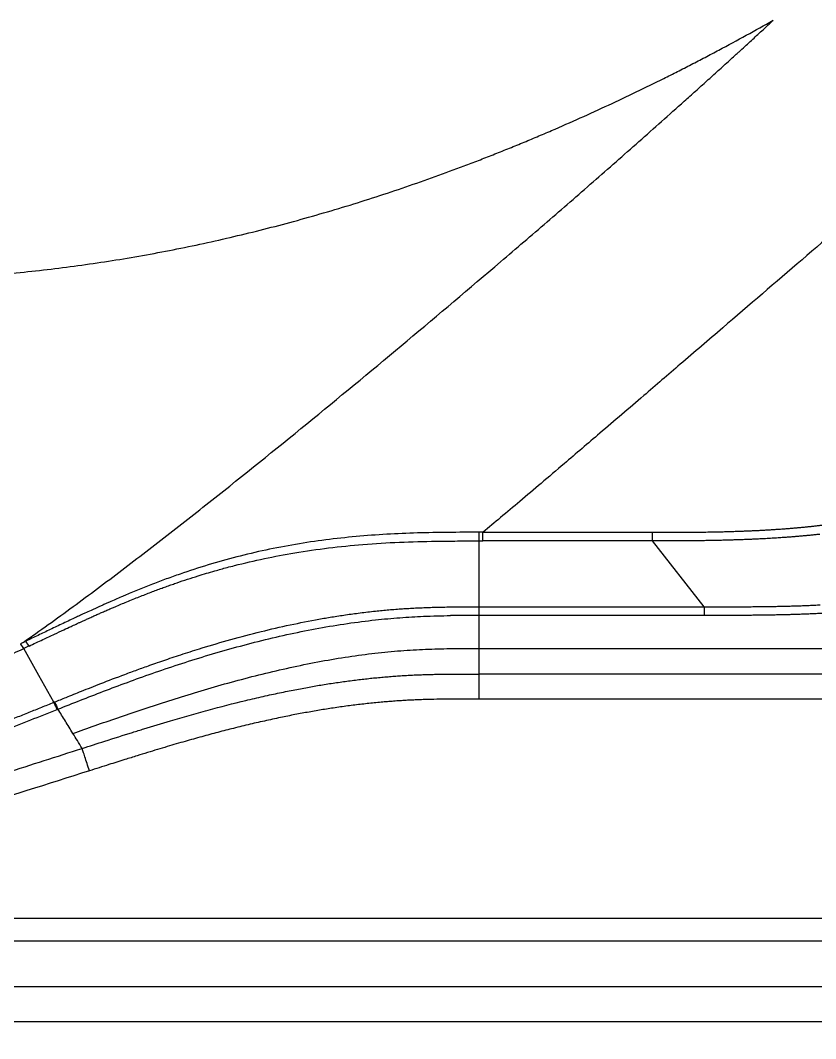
# Model space of a CAD drawing. Extents: x -50 to 28, y -10 to 124.
# Drawn here: x -27.75 to -22.57, y 7.35 to 13.97 of the extents above; entities that cross this region are included whole.
import ezdxf

# ---------------------------------------------------------------- set-up
doc = ezdxf.new("R2010")
doc.units = 0
doc.header["$MEASUREMENT"] = 0
doc.layers.add('GEOMETRY', color=2, linetype='Continuous', lineweight=25)

# ---------------------------------------------------------------- blocks, each defined once
blk = doc.blocks.new('2026 EXCURSION-ENTICE')
at = {"layer": 'GEOMETRY'}
for p, q in [((-13.2551, -68.2896), (-13.2813, -68.2896)), ((-13.2551, -68.2896), (-12.1534, -68.2896)), ((-13.2813, -68.7739), (-13.2813, -68.346)), ((-13.2813, -68.346), (-13.2562, -68.346)), ((-12.1534, -68.346), (-13.2562, -68.346)), ((-11.8174, -68.7739), (-12.1534, -68.346)), ((-13.2813, -68.7739), (-11.8174, -68.7739)), ((-13.2813, -69.0445), (-13.2813, -68.8303)), ((-11.8174, -68.8303), (-13.2813, -68.8303)), ((-16.2466, -69.0055), (-16.2643, -69.0139)), ((-16.2296, -68.9976), (-16.2466, -69.0055)), ((-13.2813, -69.0445), (0, -69.0445)), ((0, -69.2112), (-13.2813, -69.2111)), ((-16.0461, -69.3947), (-16.0415, -69.3928)), ((-13.3529, -69.3743), (-13.4321, -69.3743)), ((0, -69.3742), (-13.2813, -69.3742)), ((-16.0198, -69.4394), (-16.0244, -69.4412)), ((-17.0461, -70.7973), (-6.9524, -70.7973)), ((-6.9524, -70.9467), (-17.0461, -70.9467)), ((-7.2149, -71.2435), (-16.7836, -71.2435)), ((-7.2149, -71.4718), (-16.7836, -71.4718))]:
    blk.add_line(p, q, dxfattribs=at)
at = {"layer": 'GEOMETRY', "flags": 128}
blk.add_lwpolyline([(-16.0461, -69.3947), (-16.1443, -69.2199), (-16.2425, -69.0452)], dxfattribs=at)
at = {"layer": 'GEOMETRY'}
for points, knots in [([(-24.0621, -64.2193), (-23.9297, -64.319), (-23.7965, -64.4151), (-23.5302, -64.5997), (-23.3971, -64.6882), (-23.1322, -64.8575), (-23.0003, -64.9383), (-22.7377, -65.0931), (-22.6068, -65.1671), (-22.3455, -65.3092), (-22.2151, -65.3772), (-21.9548, -65.5075), (-21.8249, -65.5698), (-21.5647, -65.6893), (-21.4344, -65.7465), (-21.2372, -65.8291), (-21.1711, -65.856), (-21.038, -65.909), (-20.971, -65.935), (-20.7685, -66.0113), (-20.6321, -66.06), (-20.4264, -66.1289), (-20.3576, -66.1513), (-20.2197, -66.1946), (-20.1506, -66.2155), (-20.0116, -66.2562), (-19.9418, -66.2758), (-19.8007, -66.314), (-19.7295, -66.3325), (-19.5869, -66.368), (-19.5154, -66.385), (-19.3726, -66.4174), (-19.3013, -66.4328), (-19.1592, -66.4619), (-19.0884, -66.4755), (-18.9469, -66.5013), (-18.8761, -66.5135), (-18.7697, -66.5305), (-18.7343, -66.536), (-18.6631, -66.5467), (-18.6273, -66.5518), (-18.5555, -66.5617), (-18.5195, -66.5665), (-18.4478, -66.5756), (-18.412, -66.58), (-18.3052, -66.5924), (-18.2344, -66.5998), (-18.0942, -66.613), (-18.0248, -66.6188), (-17.8155, -66.634), (-17.6742, -66.6411), (-17.4658, -66.6472), (-17.397, -66.6485), (-17.2606, -66.6496), (-17.1929, -66.6495), (-17.0571, -66.6478), (-16.9888, -66.6462), (-16.8523, -66.6416), (-16.7844, -66.6387), (-16.6494, -66.6314), (-16.5826, -66.6271), (-16.4493, -66.6172), (-16.3828, -66.6116), (-16.2489, -66.599), (-16.1816, -66.5919), (-16.0476, -66.5766), (-15.9809, -66.5683), (-15.8481, -66.5505), (-15.7822, -66.541), (-15.6509, -66.5209), (-15.5855, -66.5102), (-15.4535, -66.4873), (-15.3869, -66.4752), (-15.2538, -66.4496), (-15.1877, -66.4362), (-15.0557, -66.4083), (-14.9899, -66.3937), (-14.8591, -66.3635), (-14.7943, -66.348), (-14.6648, -66.3156), (-14.6003, -66.2989), (-14.4711, -66.2643), (-14.4062, -66.2463), (-14.2757, -66.2089), (-14.2103, -66.1895), (-14.0797, -66.1497), (-14.0146, -66.1292), (-13.8853, -66.0874), (-13.821, -66.066), (-13.6935, -66.0224), (-13.6301, -66.0001), (-13.504, -65.9548), (-13.4414, -65.9317), (-13.3475, -65.8963), (-13.3162, -65.8843), (-13.2533, -65.86), (-13.2216, -65.8476), (-13.1579, -65.8225), (-13.126, -65.8097), (-13.0627, -65.7842), (-13.0312, -65.7713), (-12.9677, -65.7451), (-12.936, -65.7319), (-12.8729, -65.7052), (-12.8414, -65.6918), (-12.6842, -65.6242), (-12.5605, -65.5687), (-12.3785, -65.4841), (-12.3184, -65.4557), (-12.1989, -65.3981), (-12.1396, -65.3691), (-12.0504, -65.3246), (-12.0206, -65.3096), (-11.9611, -65.2795), (-11.9313, -65.2643), (-11.8718, -65.2337), (-11.8419, -65.2182), (-11.782, -65.1868), (-11.7519, -65.1709), (-11.662, -65.1232), (-11.6025, -65.091), (-11.4845, -65.0264), (-11.4261, -64.9939), (-11.3685, -64.9614)], [0, 0, 0, 0, 0.03125, 0.03125, 0.0625, 0.0625, 0.09375, 0.09375, 0.125, 0.125, 0.15625, 0.15625, 0.1875, 0.1875, 0.21875, 0.21875, 0.234375, 0.234375, 0.25, 0.25, 0.28125, 0.28125, 0.296875, 0.296875, 0.3125, 0.3125, 0.328125, 0.328125, 0.34375, 0.34375, 0.359375, 0.359375, 0.375, 0.375, 0.390625, 0.390625, 0.40625, 0.40625, 0.414062, 0.414062, 0.421875, 0.421875, 0.429687, 0.429687, 0.4375, 0.4375, 0.453125, 0.453125, 0.46875, 0.46875, 0.5, 0.5, 0.515625, 0.515625, 0.53125, 0.53125, 0.546875, 0.546875, 0.5625, 0.5625, 0.578125, 0.578125, 0.59375, 0.59375, 0.609375, 0.609375, 0.625, 0.625, 0.640625, 0.640625, 0.65625, 0.65625, 0.671875, 0.671875, 0.6875, 0.6875, 0.703125, 0.703125, 0.71875, 0.71875, 0.734375, 0.734375, 0.75, 0.75, 0.765625, 0.765625, 0.78125, 0.78125, 0.796875, 0.796875, 0.8125, 0.8125, 0.828125, 0.828125, 0.835937, 0.835937, 0.84375, 0.84375, 0.851562, 0.851562, 0.859375, 0.859375, 0.867187, 0.867187, 0.875, 0.875, 0.90625, 0.90625, 0.921875, 0.921875, 0.9375, 0.9375, 0.945312, 0.945312, 0.953125, 0.953125, 0.960937, 0.960937, 0.96875, 0.96875, 0.984375, 0.984375, 1, 1, 1, 1]), ([(-9.1649, -64.7668), (-9.2515, -64.843), (-9.4192, -64.9907), (-9.7533, -65.2834), (-10.1686, -65.6447), (-10.673, -66.0806), (-11.1829, -66.5194), (-11.6169, -66.8921), (-11.9602, -67.1867), (-12.2263, -67.415), (-12.4779, -67.6303), (-12.7004, -67.8204), (-12.8739, -67.9681), (-13.0118, -68.085), (-13.1373, -68.1909), (-13.2173, -68.2579), (-13.2551, -68.2896)], [0, 0, 0, 0, 0.064797, 0.125466, 0.248771, 0.37214, 0.496539, 0.622439, 0.689696, 0.747518, 0.816866, 0.873241, 0.909551, 0.942781, 0.972931, 1, 1, 1, 1]), ([(-16.2466, -69.0055), (-16.1364, -68.9286), (-16.0286, -68.8511), (-15.8151, -68.6946), (-15.7095, -68.6156), (-15.4996, -68.4563), (-15.3953, -68.376), (-15.1874, -68.2141), (-15.0838, -68.1326), (-14.7736, -67.8864), (-14.5678, -67.7202), (-14.1575, -67.3847), (-13.953, -67.2154), (-13.5457, -66.8747), (-13.3429, -66.7033), (-13.0402, -66.4448), (-12.9396, -66.3584), (-12.7391, -66.1852), (-12.6391, -66.0984), (-12.4399, -65.9245), (-12.3407, -65.8373), (-12.1924, -65.7062), (-12.1431, -65.6625), (-12.0447, -65.575), (-11.9958, -65.5313), (-11.9222, -65.4654), (-11.8977, -65.4434), (-11.861, -65.4103), (-11.8488, -65.3994), (-11.8244, -65.3775), (-11.8123, -65.3665), (-11.7755, -65.3334), (-11.7506, -65.3109), (-11.7137, -65.2775), (-11.7014, -65.2664), (-11.6771, -65.2444), (-11.6651, -65.2336), (-11.6412, -65.2119), (-11.6294, -65.2012), (-11.6114, -65.1848), (-11.6054, -65.1793), (-11.5931, -65.1682), (-11.587, -65.1626), (-11.5685, -65.1457), (-11.5563, -65.1346), (-11.5328, -65.1131), (-11.5213, -65.1026), (-11.4988, -65.0819), (-11.4876, -65.0717), (-11.465, -65.0508), (-11.4534, -65.0402), (-11.4295, -65.0182), (-11.4172, -65.0069), (-11.3987, -64.9898), (-11.3925, -64.9841), (-11.3803, -64.9729), (-11.3743, -64.9674), (-11.3683, -64.9619)], [0, 0, 0, 0, 0.0625, 0.0625, 0.125, 0.125, 0.1875, 0.1875, 0.25, 0.25, 0.375, 0.375, 0.5, 0.5, 0.625, 0.625, 0.6875, 0.6875, 0.75, 0.75, 0.8125, 0.8125, 0.84375, 0.84375, 0.875, 0.875, 0.890625, 0.890625, 0.898437, 0.898437, 0.90625, 0.90625, 0.921875, 0.921875, 0.929687, 0.929687, 0.9375, 0.9375, 0.945312, 0.945312, 0.949219, 0.949219, 0.953125, 0.953125, 0.960937, 0.960937, 0.96875, 0.96875, 0.976562, 0.976562, 0.984375, 0.984375, 0.992187, 0.992187, 0.996094, 0.996094, 1, 1, 1, 1]), ([(-11.0926, -68.2478), (-11.0846, -68.2469), (-11.0685, -68.2451), (-11.0445, -68.2422), (-11.0207, -68.2393), (-10.997, -68.2363), (-10.9735, -68.2332), (-10.9501, -68.23), (-10.9346, -68.2277), (-10.9269, -68.2266)], [0, 0, 0, 0, 0.143002, 0.285912, 0.428755, 0.57156, 0.714351, 0.857156, 1, 1, 1, 1]), ([(-13.2813, -68.2896), (-13.3479, -68.2896), (-13.4151, -68.2898), (-13.5488, -68.2911), (-13.6155, -68.2922), (-13.6822, -68.2942)], [0, 0, 0, 0, 0.5, 0.5, 1, 1, 1, 1]), ([(-12.1534, -68.2896), (-12.1268, -68.2896), (-12.0795, -68.2896), (-12.0321, -68.2895), (-12.0112, -68.2894)], [0, 0, 0, 0, 0.559459, 1, 1, 1, 1]), ([(-12.0112, -68.2894), (-11.9927, -68.2894), (-11.9571, -68.2892), (-11.9215, -68.289), (-11.9043, -68.2889)], [0, 0, 0, 0, 0.518602, 1, 1, 1, 1]), ([(-11.9043, -68.2889), (-11.8855, -68.2887), (-11.8487, -68.2884), (-11.812, -68.2878), (-11.7941, -68.2876)], [0, 0, 0, 0, 0.51225, 1, 1, 1, 1]), ([(-11.7941, -68.2876), (-11.7817, -68.2874), (-11.7571, -68.2869), (-11.7206, -68.2862), (-11.6848, -68.2854), (-11.6498, -68.2844), (-11.6268, -68.2837), (-11.6154, -68.2833)], [0, 0, 0, 0, 0.208265, 0.412374, 0.61235, 0.808217, 1, 1, 1, 1]), ([(-11.6154, -68.2833), (-11.6052, -68.283), (-11.585, -68.2823), (-11.5549, -68.2812), (-11.5252, -68.28), (-11.4958, -68.2787), (-11.4668, -68.2773), (-11.4477, -68.2763), (-11.4381, -68.2758)], [0, 0, 0, 0, 0.171337, 0.340776, 0.508339, 0.674049, 0.837928, 1, 1, 1, 1]), ([(-11.4381, -68.2758), (-11.4282, -68.2752), (-11.4083, -68.2741), (-11.3787, -68.2723), (-11.3494, -68.2704), (-11.3205, -68.2684), (-11.2918, -68.2663), (-11.2728, -68.2648), (-11.2634, -68.2641)], [0, 0, 0, 0, 0.169775, 0.338265, 0.505501, 0.671514, 0.836336, 1, 1, 1, 1]), ([(-11.2634, -68.2641), (-11.255, -68.2634), (-11.2384, -68.262), (-11.2137, -68.2599), (-11.1891, -68.2577), (-11.1647, -68.2553), (-11.1405, -68.2529), (-11.1164, -68.2504), (-11.1005, -68.2487), (-11.0926, -68.2478)], [0, 0, 0, 0, 0.144443, 0.288317, 0.431646, 0.574455, 0.716766, 0.858607, 1, 1, 1, 1]), ([(-11.0655, -68.303), (-11.0742, -68.3039), (-11.0913, -68.3057), (-11.117, -68.3083), (-11.1424, -68.3107), (-11.1674, -68.313), (-11.1921, -68.3152), (-11.2164, -68.3173), (-11.2325, -68.3186), (-11.2405, -68.3192)], [0, 0, 0, 0, 0.150225, 0.297985, 0.443286, 0.586133, 0.726532, 0.864487, 1, 1, 1, 1]), ([(-14.081, -68.3174), (-14.2132, -68.3294), (-14.3446, -68.3461), (-14.604, -68.3901), (-14.7321, -68.4174), (-14.8576, -68.4498)], [0, 0, 0, 0, 0.5, 0.5, 1, 1, 1, 1]), ([(-14.0363, -68.3688), (-13.9575, -68.3624), (-13.8783, -68.3577), (-13.7196, -68.3508), (-13.64, -68.3487), (-13.5604, -68.3475)], [0, 0, 0, 0, 0.5, 0.5, 1, 1, 1, 1]), ([(-13.5604, -68.3475), (-13.5139, -68.3468), (-13.4674, -68.3464), (-13.3742, -68.346), (-13.3276, -68.346), (-13.2813, -68.346)], [0, 0, 0, 0, 0.5, 0.5, 1, 1, 1, 1]), ([(-11.7896, -68.3437), (-11.801, -68.3439), (-11.8273, -68.3443), (-11.8718, -68.3448), (-11.9265, -68.3453), (-11.9985, -68.3458), (-12.0753, -68.346), (-12.1303, -68.346), (-12.1534, -68.346)], [0, 0, 0, 0, 0.094144, 0.216544, 0.367148, 0.545897, 0.810115, 1, 1, 1, 1]), ([(-11.4322, -68.3318), (-11.4426, -68.3323), (-11.4634, -68.3334), (-11.4945, -68.3349), (-11.5254, -68.3362), (-11.5559, -68.3374), (-11.5862, -68.3385), (-11.6161, -68.3395), (-11.6458, -68.3404), (-11.6752, -68.3412), (-11.7042, -68.342), (-11.733, -68.3426), (-11.7614, -68.3432), (-11.7803, -68.3435), (-11.7896, -68.3437)], [0, 0, 0, 0, 0.0883607, 0.1758102, 0.2623481, 0.3479735, 0.4326857, 0.5164833, 0.5993653, 0.6813304, 0.7623774, 0.8425053, 0.921713, 1, 1, 1, 1]), ([(-11.2405, -68.3192), (-11.2501, -68.32), (-11.2702, -68.3215), (-11.3023, -68.3239), (-11.3379, -68.3263), (-11.3769, -68.3287), (-11.4042, -68.3303), (-11.4184, -68.3311)], [0, 0, 0, 0, 0.162131, 0.343206, 0.543217, 0.762152, 1, 1, 1, 1]), ([(-14.8576, -68.4498), (-14.9203, -68.466), (-14.9825, -68.4835), (-15.1053, -68.5207), (-15.166, -68.5404), (-15.2561, -68.5716), (-15.2859, -68.5823), (-15.3451, -68.604), (-15.3747, -68.6152), (-15.4185, -68.6322), (-15.433, -68.6378), (-15.4621, -68.6494), (-15.4767, -68.6552), (-15.5057, -68.667), (-15.5201, -68.6729), (-15.5487, -68.6847), (-15.5628, -68.6906), (-15.5772, -68.6967)], [0, 0, 0, 0, 0.25, 0.25, 0.5, 0.5, 0.625, 0.625, 0.75, 0.75, 0.8125, 0.8125, 0.875, 0.875, 0.9375, 0.9375, 1, 1, 1, 1]), ([(-15.5723, -68.7417), (-15.5585, -68.736), (-15.5314, -68.7249), (-15.4914, -68.7089), (-15.4526, -68.6936), (-15.415, -68.6791), (-15.3787, -68.6654), (-15.3436, -68.6525), (-15.3098, -68.6403), (-15.2773, -68.6288), (-15.2105, -68.6056), (-15.1183, -68.5754), (-15.0097, -68.543), (-14.9305, -68.521), (-14.8877, -68.5099), (-14.8714, -68.5057)], [0, 0, 0, 0, 0.060635, 0.118476, 0.174942, 0.229485, 0.281764, 0.332335, 0.380972, 0.427557, 0.472149, 0.667242, 0.820677, 0.931789, 1, 1, 1, 1]), ([(-15.6072, -68.7095), (-15.6334, -68.7207), (-15.6577, -68.7312), (-15.692, -68.7464), (-15.6991, -68.7495), (-15.7134, -68.7559), (-15.7207, -68.7592), (-15.7352, -68.7657), (-15.7424, -68.7689), (-15.7557, -68.7749), (-15.7617, -68.7776), (-15.7736, -68.783), (-15.7794, -68.7856), (-15.7916, -68.7912), (-15.798, -68.7941), (-15.8178, -68.8032), (-15.832, -68.8098), (-15.8518, -68.8189), (-15.858, -68.8218), (-15.8697, -68.8272), (-15.875, -68.8297), (-15.8846, -68.8341), (-15.8888, -68.8361), (-15.8971, -68.84), (-15.901, -68.8419), (-15.9056, -68.844)], [0, 0, 0, 0, 0.25, 0.25, 0.3125, 0.3125, 0.375, 0.375, 0.4375, 0.4375, 0.5, 0.5, 0.5625, 0.5625, 0.625, 0.625, 0.75, 0.75, 0.8125, 0.8125, 0.875, 0.875, 0.9375, 0.9375, 1, 1, 1, 1]), ([(-15.6478, -68.7733), (-15.6348, -68.7678), (-15.6225, -68.7626), (-15.5977, -68.7522), (-15.5852, -68.747), (-15.5723, -68.7417)], [0, 0, 0, 0, 0.5, 0.5, 1, 1, 1, 1]), ([(-11.3866, -68.7717), (-11.3744, -68.7715), (-11.35, -68.7711), (-11.3135, -68.7703), (-11.2772, -68.7694), (-11.2411, -68.7684), (-11.2053, -68.7673), (-11.1696, -68.766), (-11.1342, -68.7646), (-11.099, -68.7631), (-11.0757, -68.7619), (-11.064, -68.7613)], [0, 0, 0, 0, 0.113132, 0.22577, 0.337909, 0.449543, 0.560668, 0.671279, 0.781373, 0.890947, 1, 1, 1, 1]), ([(-15.8863, -68.8792), (-15.8795, -68.8761), (-15.8742, -68.8737), (-15.8631, -68.8686), (-15.8572, -68.8659), (-15.8433, -68.8596), (-15.8354, -68.856), (-15.8181, -68.8482), (-15.8089, -68.844), (-15.7904, -68.8357), (-15.7813, -68.8316), (-15.764, -68.8239), (-15.7559, -68.8204), (-15.7441, -68.8151), (-15.7401, -68.8134), (-15.732, -68.8098), (-15.7277, -68.8079), (-15.7141, -68.802), (-15.7042, -68.7977), (-15.6945, -68.7935)], [0, 0, 0, 0, 0.125, 0.125, 0.25, 0.25, 0.375, 0.375, 0.5, 0.5, 0.625, 0.625, 0.75, 0.75, 0.8125, 0.8125, 0.875, 0.875, 1, 1, 1, 1]), ([(-15.6945, -68.7935), (-15.6864, -68.7899), (-15.6784, -68.7865), (-15.6628, -68.7797), (-15.6552, -68.7765), (-15.6478, -68.7733)], [0, 0, 0, 0, 0.5, 0.5, 1, 1, 1, 1]), ([(-14.3223, -68.8544), (-14.3085, -68.8519), (-14.2806, -68.847), (-14.2379, -68.8398), (-14.1939, -68.8328), (-14.1486, -68.8261), (-14.1021, -68.8195), (-14.0543, -68.8133), (-14.0054, -68.8073), (-13.9724, -68.8037), (-13.9558, -68.8019)], [0, 0, 0, 0, 0.113198, 0.230024, 0.350357, 0.474073, 0.601037, 0.731108, 0.864144, 1, 1, 1, 1]), ([(-13.9558, -68.8019), (-13.941, -68.8004), (-13.9115, -68.7974), (-13.8675, -68.7934), (-13.8237, -68.7898), (-13.7804, -68.7867), (-13.7373, -68.7839), (-13.6946, -68.7816), (-13.6522, -68.7796), (-13.624, -68.7785), (-13.61, -68.778)], [0, 0, 0, 0, 0.12868, 0.256294, 0.382838, 0.508315, 0.63274, 0.756138, 0.878542, 1, 1, 1, 1]), ([(-13.9556, -68.8593), (-13.9019, -68.8534), (-13.8491, -68.8486), (-13.7446, -68.8409), (-13.6931, -68.838), (-13.6425, -68.8358)], [0, 0, 0, 0, 0.5, 0.5, 1, 1, 1, 1]), ([(-13.6425, -68.8358), (-13.6128, -68.8346), (-13.5836, -68.8336), (-13.5255, -68.8321), (-13.4968, -68.8316), (-13.4681, -68.8312)], [0, 0, 0, 0, 0.5, 0.5, 1, 1, 1, 1]), ([(-13.61, -68.778), (-13.594, -68.7775), (-13.5623, -68.7765), (-13.5148, -68.7755), (-13.4676, -68.7748), (-13.4208, -68.7743), (-13.3741, -68.7741), (-13.3277, -68.774), (-13.2967, -68.774), (-13.2813, -68.7739)], [0, 0, 0, 0, 0.145672, 0.290134, 0.433525, 0.576007, 0.717766, 0.859016, 1, 1, 1, 1]), ([(-11.8174, -68.7739), (-11.7937, -68.7739), (-11.7455, -68.7739), (-11.672, -68.7739), (-11.6221, -68.7738), (-11.5968, -68.7737)], [0, 0, 0, 0, 0.321924, 0.655222, 1, 1, 1, 1]), ([(-11.6645, -68.8302), (-11.6773, -68.8302), (-11.7071, -68.8303), (-11.7581, -68.8303), (-11.7962, -68.8303), (-11.8174, -68.8303)], [0, 0, 0, 0, 0.251337, 0.58467, 1, 1, 1, 1]), ([(-11.5106, -68.8295), (-11.5223, -68.8296), (-11.5465, -68.8297), (-11.5839, -68.83), (-11.6235, -68.8301), (-11.6506, -68.8302), (-11.6645, -68.8302)], [0, 0, 0, 0, 0.228845, 0.471788, 0.728838, 1, 1, 1, 1]), ([(-11.3558, -68.8274), (-11.3681, -68.8276), (-11.393, -68.8281), (-11.431, -68.8286), (-11.4703, -68.8291), (-11.497, -68.8293), (-11.5106, -68.8295)], [0, 0, 0, 0, 0.237544, 0.483378, 0.737524, 1, 1, 1, 1]), ([(-11.2007, -68.8233), (-11.2107, -68.8236), (-11.2307, -68.8243), (-11.2611, -68.8252), (-11.2922, -68.826), (-11.3238, -68.8268), (-11.3451, -68.8272), (-11.3558, -68.8274)], [0, 0, 0, 0, 0.19256, 0.388819, 0.588799, 0.79252, 1, 1, 1, 1]), ([(-10.8921, -68.8068), (-10.9019, -68.8076), (-10.9215, -68.809), (-10.9511, -68.811), (-10.9811, -68.8129), (-11.0114, -68.8147), (-11.0421, -68.8164), (-11.0732, -68.818), (-11.1046, -68.8195), (-11.1363, -68.8209), (-11.1684, -68.8222), (-11.1899, -68.8229), (-11.2007, -68.8233)], [0, 0, 0, 0, 0.096037, 0.192908, 0.290632, 0.389227, 0.48871, 0.589096, 0.690403, 0.792646, 0.89584, 1, 1, 1, 1]), ([(-16.2076, -69.029), (-16.1776, -69.015), (-16.1225, -68.9892), (-16.0473, -68.9539), (-15.9863, -68.9255), (-15.9396, -68.9038), (-15.9077, -68.889), (-15.8916, -68.8816), (-15.8863, -68.8792)], [0, 0, 0, 0, 0.280481, 0.514653, 0.702289, 0.85019, 0.950426, 1, 1, 1, 1]), ([(-15.9056, -68.844), (-15.9159, -68.8488), (-15.9294, -68.8552), (-15.9575, -68.8685), (-15.9721, -68.8754), (-16.0006, -68.8888), (-16.0145, -68.8955), (-16.042, -68.9085), (-16.0557, -68.915), (-16.0697, -68.9217)], [0, 0, 0, 0, 0.25, 0.25, 0.5, 0.5, 0.75, 0.75, 1, 1, 1, 1]), ([(-16.0697, -68.9217), (-16.0962, -68.9343), (-16.1494, -68.9597), (-16.2028, -68.9849), (-16.2296, -68.9976)], [0, 0, 0, 0, 0.497122, 1, 1, 1, 1]), ([(-15.4064, -69.2069), (-15.3511, -69.1876), (-15.2941, -69.1682), (-15.1782, -69.1303), (-15.1193, -69.1117), (-15, -69.0757), (-14.9397, -69.0582), (-14.8177, -69.0245), (-14.7561, -69.0083), (-14.6943, -68.993)], [0, 0, 0, 0, 0.25, 0.25, 0.5, 0.5, 0.75, 0.75, 1, 1, 1, 1]), ([(-17.2976, -69.5006), (-17.2508, -69.4816), (-17.2045, -69.4627), (-17.1129, -69.425), (-17.0677, -69.4063), (-16.9782, -69.3689), (-16.9338, -69.3502), (-16.846, -69.3129), (-16.8026, -69.2944), (-16.7162, -69.2571), (-16.6732, -69.2385), (-16.5871, -69.2008), (-16.5442, -69.1818), (-16.4576, -69.1432), (-16.4142, -69.1237), (-16.3497, -69.0944), (-16.3283, -69.0846), (-16.2855, -69.065), (-16.2642, -69.0552), (-16.2425, -69.0452)], [0, 0, 0, 0, 0.125, 0.125, 0.25, 0.25, 0.375, 0.375, 0.5, 0.5, 0.625, 0.625, 0.75, 0.75, 0.875, 0.875, 0.9375, 0.9375, 1, 1, 1, 1]), ([(-15.9225, -69.5967), (-15.8747, -69.5799), (-15.827, -69.5631), (-15.7303, -69.5293), (-15.6813, -69.5123), (-15.5814, -69.478), (-15.5304, -69.4606), (-15.4263, -69.4258), (-15.3731, -69.4084), (-15.21, -69.356), (-15.0966, -69.3213), (-14.8634, -69.2549), (-14.7437, -69.2232), (-14.5031, -69.1663), (-14.3823, -69.141), (-14.1449, -69.0993), (-14.0283, -69.0828), (-13.8593, -69.0651), (-13.804, -69.0603), (-13.6951, -69.0529), (-13.6417, -69.0502), (-13.5365, -69.0465), (-13.4848, -69.0455), (-13.3825, -69.0445), (-13.3319, -69.0445), (-13.2813, -69.0445)], [0, 0, 0, 0, 0.0625, 0.0625, 0.125, 0.125, 0.1875, 0.1875, 0.25, 0.25, 0.375, 0.375, 0.5, 0.5, 0.625, 0.625, 0.75, 0.75, 0.8125, 0.8125, 0.875, 0.875, 0.9375, 0.9375, 1, 1, 1, 1]), ([(-15.4215, -69.1537), (-15.4048, -69.1478), (-15.3706, -69.1358), (-15.318, -69.1177), (-15.2629, -69.0991), (-15.2052, -69.0801), (-15.1449, -69.0607), (-15.1038, -69.048), (-15.0828, -69.0415)], [0, 0, 0, 0, 0.14874, 0.304558, 0.467548, 0.637774, 0.815263, 1, 1, 1, 1]), ([(-15.7416, -69.2731), (-15.6905, -69.2532), (-15.6383, -69.2332), (-15.5717, -69.2083), (-15.5584, -69.2033), (-15.5314, -69.1934), (-15.5177, -69.1883), (-15.4904, -69.1783), (-15.4767, -69.1734), (-15.4492, -69.1635), (-15.4354, -69.1586), (-15.4215, -69.1537)], [0, 0, 0, 0, 0.5, 0.5, 0.625, 0.625, 0.75, 0.75, 0.875, 0.875, 1, 1, 1, 1]), ([(-14.2996, -69.2809), (-14.2843, -69.2785), (-14.2538, -69.2736), (-14.2083, -69.2667), (-14.1633, -69.2603), (-14.1188, -69.2543), (-14.0748, -69.2487), (-14.0314, -69.2436), (-13.9885, -69.2389), (-13.9461, -69.2346), (-13.9043, -69.2308), (-13.8631, -69.2273), (-13.8357, -69.2253), (-13.8221, -69.2243)], [0, 0, 0, 0, 0.096879, 0.192591, 0.287122, 0.38046, 0.472592, 0.563511, 0.653212, 0.741697, 0.828976, 0.915066, 1, 1, 1, 1]), ([(-13.8221, -69.2243), (-13.8088, -69.2234), (-13.7823, -69.2215), (-13.7428, -69.2192), (-13.7037, -69.2172), (-13.6651, -69.2156), (-13.6271, -69.2143), (-13.5895, -69.2132), (-13.5647, -69.2127), (-13.5524, -69.2125)], [0, 0, 0, 0, 0.1484566, 0.2951061, 0.4399174, 0.5828481, 0.7238567, 0.8629118, 1, 1, 1, 1]), ([(-13.5524, -69.2125), (-13.5388, -69.2123), (-13.5101, -69.2119), (-13.465, -69.2115), (-13.4069, -69.2113), (-13.3451, -69.2113), (-13.2999, -69.2112), (-13.2813, -69.2112)], [0, 0, 0, 0, 0.150391, 0.316774, 0.499181, 0.79407, 1, 1, 1, 1]), ([(-13.2813, -69.3742), (-13.2813, -69.3412), (-13.2813, -69.3082), (-13.2813, -69.2654), (-13.2813, -69.2523), (-13.2813, -69.2292), (-13.2813, -69.2192), (-13.2813, -69.2111)], [0, 0, 0, 0, 0.5, 0.5, 0.75, 0.75, 1, 1, 1, 1]), ([(-16.0415, -69.3928), (-16.0165, -69.3827), (-15.9584, -69.3593), (-15.8586, -69.3191), (-15.7835, -69.2896), (-15.7416, -69.2731)], [0, 0, 0, 0, 0.250561, 0.581924, 1, 1, 1, 1]), ([(-14.7985, -69.3826), (-14.7793, -69.3781), (-14.7416, -69.3691), (-14.6858, -69.3563), (-14.6317, -69.3444), (-14.5793, -69.3332), (-14.5285, -69.3227), (-14.4795, -69.3131), (-14.4321, -69.3041), (-14.3865, -69.2957), (-14.3425, -69.288), (-14.3137, -69.2833), (-14.2996, -69.2809)], [0, 0, 0, 0, 0.115961, 0.228355, 0.33718, 0.442442, 0.544152, 0.642325, 0.736981, 0.82814, 0.915813, 1, 1, 1, 1]), ([(-16.7263, -69.6674), (-16.696, -69.6553), (-16.636, -69.6314), (-16.5467, -69.5957), (-16.4592, -69.5607), (-16.3733, -69.5263), (-16.2892, -69.4925), (-16.2066, -69.4594), (-16.1258, -69.4268), (-16.0725, -69.4053), (-16.0461, -69.3947)], [0, 0, 0, 0, 0.133715, 0.264893, 0.39357, 0.519775, 0.643524, 0.76482, 0.883654, 1, 1, 1, 1]), ([(-15.2878, -69.5149), (-15.2474, -69.5029), (-15.2068, -69.4911), (-15.1255, -69.468), (-15.0848, -69.4567), (-14.9625, -69.4235), (-14.8806, -69.4024), (-14.7985, -69.3826)], [0, 0, 0, 0, 0.25, 0.25, 0.5, 0.5, 1, 1, 1, 1]), ([(-14.241, -69.4338), (-14.2558, -69.4361), (-14.2856, -69.4407), (-14.3304, -69.4481), (-14.3756, -69.4559), (-14.4213, -69.4641), (-14.4673, -69.4727), (-14.5137, -69.4817), (-14.5447, -69.4881), (-14.5603, -69.4913)], [0, 0, 0, 0, 0.13866, 0.278705, 0.420144, 0.562986, 0.707237, 0.852906, 1, 1, 1, 1]), ([(-13.918, -69.3944), (-13.9331, -69.3958), (-13.9634, -69.3986), (-14.0089, -69.4034), (-14.0547, -69.4086), (-14.1009, -69.4142), (-14.1473, -69.4203), (-14.194, -69.4268), (-14.2253, -69.4315), (-14.241, -69.4338)], [0, 0, 0, 0, 0.139618, 0.280297, 0.422048, 0.564884, 0.708814, 0.853849, 1, 1, 1, 1]), ([(-13.7558, -69.3825), (-13.7693, -69.3833), (-13.7963, -69.3849), (-13.8368, -69.3877), (-13.8774, -69.3908), (-13.9045, -69.3932), (-13.918, -69.3944)], [0, 0, 0, 0, 0.249263, 0.499005, 0.749245, 1, 1, 1, 1]), ([(-13.5936, -69.3761), (-13.6073, -69.3764), (-13.6347, -69.3772), (-13.6755, -69.3786), (-13.7158, -69.3804), (-13.7425, -69.3818), (-13.7558, -69.3825)], [0, 0, 0, 0, 0.254274, 0.505688, 0.754257, 1, 1, 1, 1]), ([(-13.4321, -69.3743), (-13.4608, -69.3744), (-13.5146, -69.3746), (-13.5684, -69.3756), (-13.5936, -69.3761)], [0, 0, 0, 0, 0.532764, 1, 1, 1, 1]), ([(-13.2813, -69.3742), (-13.2918, -69.3742), (-13.3157, -69.3743), (-13.3396, -69.3743), (-13.3529, -69.3743)], [0, 0, 0, 0, 0.43974, 1, 1, 1, 1]), ([(-17.3961, -69.9802), (-17.1678, -69.8915), (-16.9398, -69.8023), (-16.5976, -69.6678), (-16.4835, -69.6228), (-16.2547, -69.5325), (-16.1399, -69.487), (-16.0244, -69.4412)], [0, 0, 0, 0, 0.5, 0.5, 0.75, 0.75, 1, 1, 1, 1]), ([(-15.9718, -69.5167), (-15.9799, -69.5037), (-15.996, -69.4776), (-16.0119, -69.4522), (-16.0198, -69.4394)], [0, 0, 0, 0, 0.499363, 1, 1, 1, 1]), ([(-14.5603, -69.4913), (-14.5775, -69.4948), (-14.6123, -69.5021), (-14.6645, -69.5135), (-14.7172, -69.5253), (-14.7704, -69.5377), (-14.824, -69.5506), (-14.8598, -69.5595), (-14.8778, -69.564)], [0, 0, 0, 0, 0.1625, 0.326655, 0.492474, 0.659966, 0.829138, 1, 1, 1, 1]), ([(-15.9225, -69.5967), (-15.9308, -69.5831), (-15.9474, -69.5562), (-15.9637, -69.5298), (-15.9718, -69.5167)], [0, 0, 0, 0, 0.504258, 1, 1, 1, 1]), ([(-15.8623, -69.6945), (-15.8133, -69.6788), (-15.704, -69.6438), (-15.5702, -69.6013), (-15.4278, -69.5569), (-15.3454, -69.5322), (-15.2878, -69.5149)], [0, 0, 0, 0, 0.256784, 0.57149, 0.699979, 1, 1, 1, 1]), ([(-14.8778, -69.564), (-14.8947, -69.5682), (-14.9286, -69.5768), (-14.9798, -69.5901), (-15.0319, -69.604), (-15.0848, -69.6184), (-15.1385, -69.6334), (-15.1746, -69.6436), (-15.1928, -69.6488)], [0, 0, 0, 0, 0.15956, 0.321955, 0.487192, 0.655275, 0.826209, 1, 1, 1, 1]), ([(-15.8623, -69.6945), (-15.8727, -69.6777), (-15.8928, -69.645), (-15.9128, -69.6125), (-15.9225, -69.5967)], [0, 0, 0, 0, 0.513716, 1, 1, 1, 1]), ([(-17.26, -70.1405), (-17.1143, -70.0941), (-16.8134, -69.9983), (-16.3475, -69.8496), (-16.0273, -69.7473), (-15.8623, -69.6945)], [0, 0, 0, 0, 0.3126475, 0.6458293, 1, 1, 1, 1]), ([(-15.8156, -69.8401), (-15.8207, -69.8241), (-15.8259, -69.8081), (-15.8356, -69.7776), (-15.8403, -69.7631), (-15.8486, -69.7372), (-15.8523, -69.7257), (-15.8584, -69.7069), (-15.8607, -69.6995), (-15.8623, -69.6945)], [0, 0, 0, 0, 0.25, 0.25, 0.5, 0.5, 0.75, 0.75, 1, 1, 1, 1]), ([(-15.1928, -69.6488), (-15.2119, -69.6543), (-15.2511, -69.6656), (-15.311, -69.6833), (-15.3734, -69.702), (-15.4383, -69.7217), (-15.4824, -69.7354), (-15.5048, -69.7423)], [0, 0, 0, 0, 0.183613, 0.375415, 0.575412, 0.783605, 1, 1, 1, 1]), ([(-15.5048, -69.7423), (-15.5314, -69.7506), (-15.5924, -69.7697), (-15.696, -69.8023), (-15.773, -69.8267), (-15.8156, -69.8401)], [0, 0, 0, 0, 0.255881, 0.589214, 1, 1, 1, 1]), ([(-15.8156, -69.8401), (-16.0868, -69.926), (-16.5532, -70.0735), (-17.2603, -70.2968), (-17.9215, -70.5048), (-18.5714, -70.7085), (-19.153, -70.8899), (-19.6701, -71.0504), (-20.1531, -71.1994), (-20.6019, -71.337), (-21.0166, -71.4632), (-21.2818, -71.5429), (-21.4086, -71.581)], [0, 0, 0, 0, 0.145722, 0.2505265, 0.3797355, 0.5007267, 0.5993106, 0.6917455, 0.7780316, 0.8581691, 0.9321585, 1, 1, 1, 1])]:
    blk.add_open_spline(points, degree=3, knots=knots, dxfattribs=at)
for points in [[(-13.6822, -68.2942), (-13.8156, -68.2982), (-13.9487, -68.3054), (-14.081, -68.3174)], [(-13.2813, -68.346), (-13.2813, -68.3225), (-13.2813, -68.3036), (-13.2813, -68.2896)], [(-13.2562, -68.346), (-13.2562, -68.3225), (-13.2562, -68.3036), (-13.2562, -68.2896)], [(-12.1534, -68.346), (-12.1534, -68.3225), (-12.1534, -68.3036), (-12.1534, -68.2896)], [(-14.4799, -68.4231), (-14.3339, -68.3987), (-14.1857, -68.3808), (-14.0363, -68.3688)], [(-11.4184, -68.3311), (-11.423, -68.3313), (-11.4276, -68.3316), (-11.4322, -68.3318)], [(-14.8714, -68.5057), (-14.7433, -68.4729), (-14.6125, -68.4453), (-14.4799, -68.4231)], [(-15.5772, -68.6967), (-15.5872, -68.7009), (-15.5973, -68.7053), (-15.6072, -68.7095)], [(-11.5968, -68.7737), (-11.5645, -68.7736), (-11.5323, -68.7734), (-11.5, -68.7731)], [(-11.5, -68.7731), (-11.4622, -68.7728), (-11.4244, -68.7724), (-11.3866, -68.7717)], [(-13.3764, -68.8304), (-13.4068, -68.8306), (-13.4374, -68.8308), (-13.4681, -68.8312)], [(-13.2813, -68.8303), (-13.313, -68.8303), (-13.3446, -68.8303), (-13.3764, -68.8304)], [(-13.2813, -68.8303), (-13.2813, -68.8163), (-13.2813, -68.7974), (-13.2813, -68.7739)], [(-11.8174, -68.7739), (-11.8174, -68.7974), (-11.8174, -68.8163), (-11.8174, -68.8303)], [(-14.699, -68.935), (-14.5733, -68.904), (-14.4468, -68.8768), (-14.3223, -68.8544)], [(-14.3238, -68.9131), (-14.1983, -68.8901), (-14.0747, -68.8721), (-13.9556, -68.8593)], [(-14.896, -68.9868), (-14.8308, -68.9686), (-14.765, -68.9513), (-14.699, -68.935)], [(-14.6943, -68.993), (-14.5704, -68.9623), (-14.4462, -68.9354), (-14.3238, -68.9131)], [(-16.2425, -69.0452), (-16.2532, -69.0272), (-16.2606, -69.0165), (-16.2643, -69.0139)], [(-16.2076, -69.029), (-16.2192, -69.0344), (-16.2309, -69.0398), (-16.2425, -69.0452)], [(-16.2076, -69.029), (-16.2184, -69.0109), (-16.2259, -69.0002), (-16.2296, -68.9976)], [(-15.0828, -69.0415), (-15.0213, -69.0226), (-14.959, -69.0043), (-14.896, -68.9868)], [(-13.2813, -69.2111), (-13.2813, -69.1432), (-13.2813, -69.0872), (-13.2813, -69.0445)], [(-15.5685, -69.265), (-15.5157, -69.2456), (-15.4619, -69.2262), (-15.4064, -69.2069)], [(-15.7238, -69.3234), (-15.6729, -69.3039), (-15.6212, -69.2844), (-15.5685, -69.265)], [(-16.0198, -69.4394), (-15.9236, -69.4012), (-15.8253, -69.3623), (-15.7238, -69.3234)], [(-16.0244, -69.4412), (-16.0304, -69.4291), (-16.0376, -69.4135), (-16.0461, -69.3947)], [(-16.0415, -69.3928), (-16.0331, -69.4117), (-16.0258, -69.4273), (-16.0198, -69.4394)]]:
    blk.add_open_spline(points, degree=3, dxfattribs=at)

msp = doc.modelspace()

# ---------------------------------------------------------------- block references
msp.add_blockref('2026 EXCURSION-ENTICE', (-11.4819, 78.9272))

doc.saveas('drawing.dxf')
